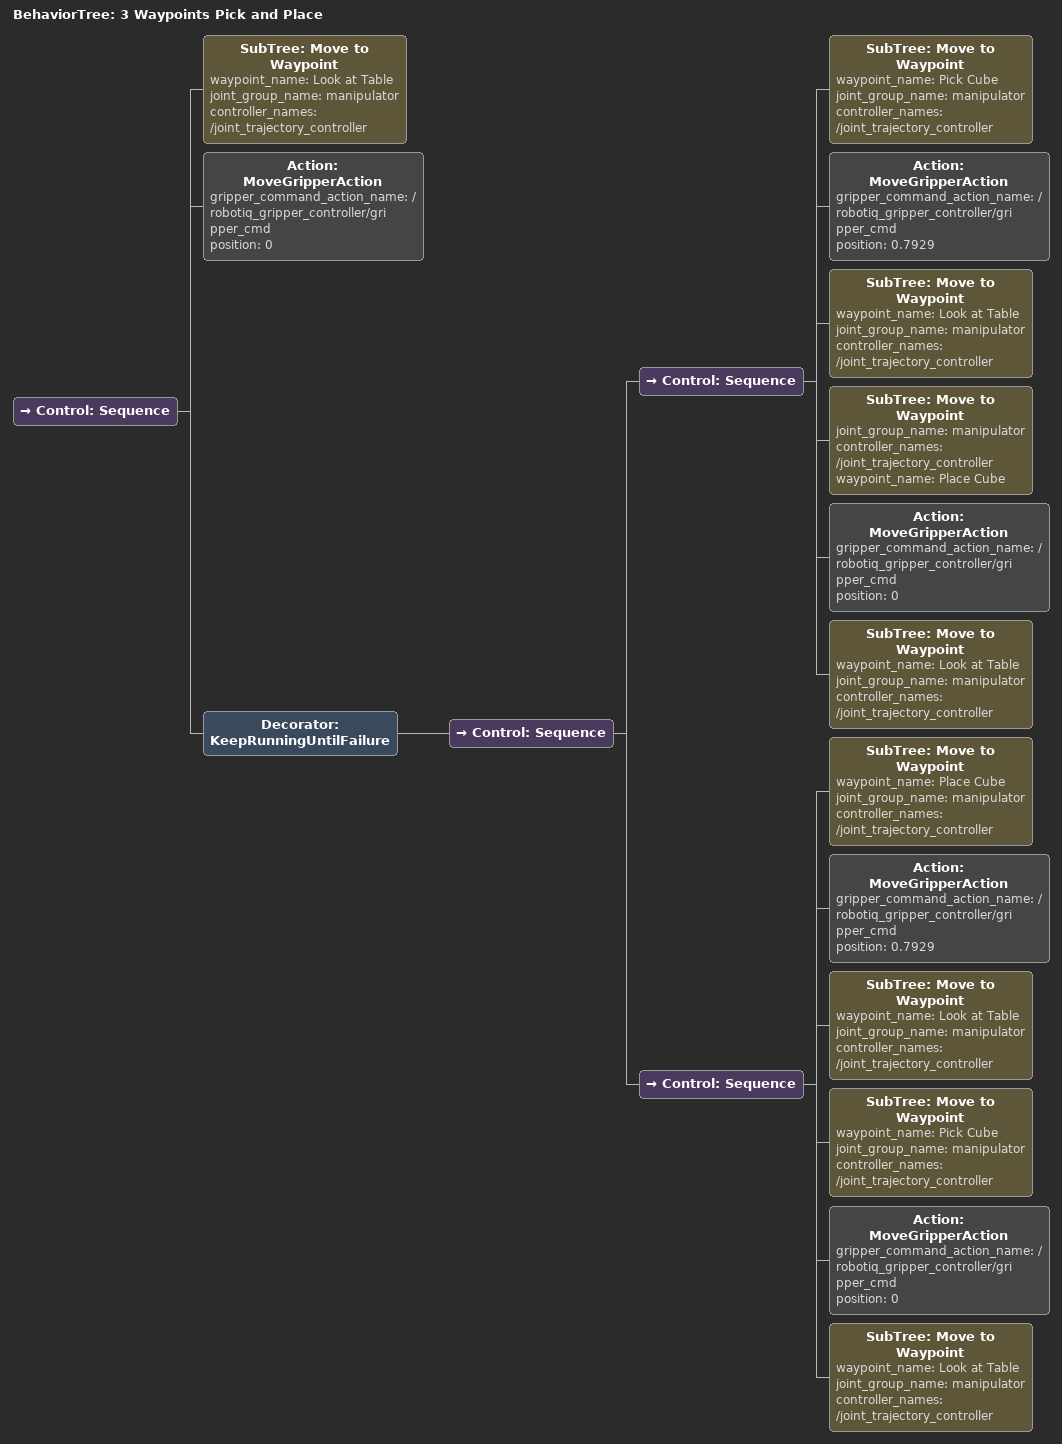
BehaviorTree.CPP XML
<?xml version='1.0' encoding='utf-8'?>
<root BTCPP_format="4" main_tree_to_execute="3 Waypoints Pick and Place">
  <BehaviorTree ID="3 Waypoints Pick and Place" _description="Basic example of repeatedly grabbing a small (invisible) object, placing it at desired destination, and then moving back to a home position">
    <Control ID="Sequence">
      <!--Setup the environment to its "home" configuration - move to center and open gripper-->
      <SubTree ID="Move to Waypoint" waypoint_name="Look at Table" joint_group_name="manipulator" controller_names="/joint_trajectory_controller"/>
      <Action ID="MoveGripperAction" gripper_command_action_name="/robotiq_gripper_controller/gripper_cmd" position="0"/>
      <!--Run pick and place on loop-->
      <Decorator ID="KeepRunningUntilFailure">
        <Control ID="Sequence">
          <!--Pick object from original location, put it down at a different part of the table, and go back to center pose-->
          <Control ID="Sequence">
            <SubTree ID="Move to Waypoint" waypoint_name="Pick Cube" joint_group_name="manipulator" controller_names="/joint_trajectory_controller"/>
            <Action ID="MoveGripperAction" gripper_command_action_name="/robotiq_gripper_controller/gripper_cmd" position="0.7929"/>
            <SubTree ID="Move to Waypoint" waypoint_name="Look at Table" joint_group_name="manipulator" controller_names="/joint_trajectory_controller"/>
            <SubTree ID="Move to Waypoint" joint_group_name="manipulator" controller_names="/joint_trajectory_controller" waypoint_name="Place Cube"/>
            <Action ID="MoveGripperAction" gripper_command_action_name="/robotiq_gripper_controller/gripper_cmd" position="0"/>
            <SubTree ID="Move to Waypoint" waypoint_name="Look at Table" joint_group_name="manipulator" controller_names="/joint_trajectory_controller"/>
          </Control>
          <!--Pick object from where it was placed, put it down on the original location, and go back to center pose-->
          <Control ID="Sequence">
            <SubTree ID="Move to Waypoint" waypoint_name="Place Cube" joint_group_name="manipulator" controller_names="/joint_trajectory_controller"/>
            <Action ID="MoveGripperAction" gripper_command_action_name="/robotiq_gripper_controller/gripper_cmd" position="0.7929"/>
            <SubTree ID="Move to Waypoint" waypoint_name="Look at Table" joint_group_name="manipulator" controller_names="/joint_trajectory_controller"/>
            <SubTree ID="Move to Waypoint" waypoint_name="Pick Cube" joint_group_name="manipulator" controller_names="/joint_trajectory_controller"/>
            <Action ID="MoveGripperAction" gripper_command_action_name="/robotiq_gripper_controller/gripper_cmd" position="0"/>
            <SubTree ID="Move to Waypoint" waypoint_name="Look at Table" joint_group_name="manipulator" controller_names="/joint_trajectory_controller"/>
          </Control>
        </Control>
      </Decorator>
    </Control>
  </BehaviorTree>
</root>
